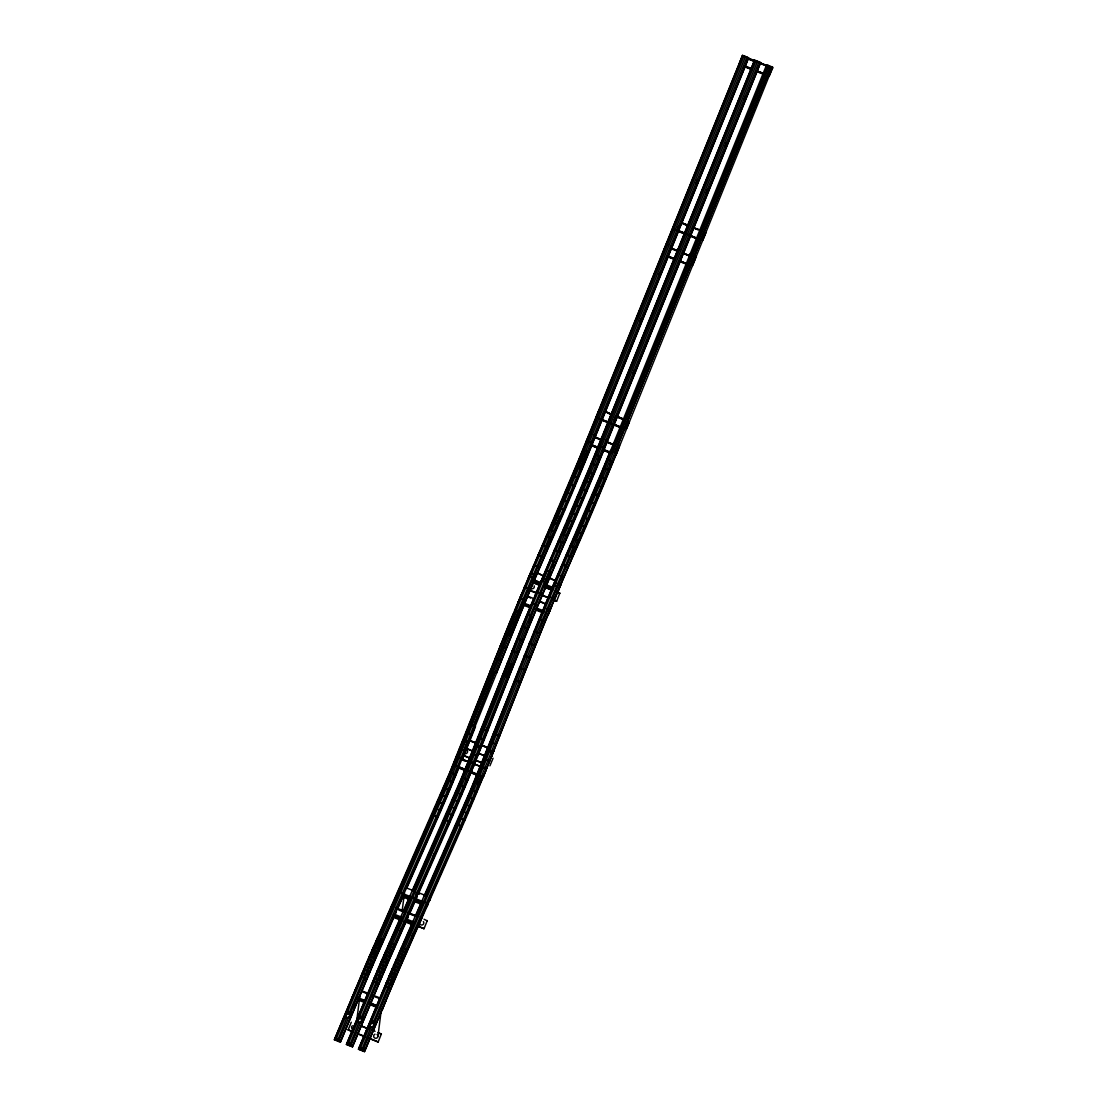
<?xml version="1.0" encoding="UTF-8"?>
<svg xmlns="http://www.w3.org/2000/svg" width="1107" height="1107" viewBox="0 0 1107 1107"><rect width="100%" height="100%" fill="white"/><g stroke="black" fill="none" stroke-linecap="round" stroke-linejoin="round"><path stroke-width="1.5" d="M352.829 1031.973L348.11 1029.801L352.87 1031.682M351.265 1022.231L348.082 1030.091M356.911 1019.367L359.858 996.051M377.93 1036.429L381.085 1011.438M368.659 1038.228L378.165 1041.991L368.7 1037.937M378.22 1032.568L381.348 1034.118L378.193 1032.859M396.14 908.21L397.634 908.805L397.745 907.892L396.251 907.297M402.145 911.033L404.304 894.013A2.159 2.117 7.2 0 1 403.502 895.425M421.739 918.326L421.85 917.426L420.356 916.831M417.699 926.213L424.036 928.718L417.726 925.909M427.219 920.844L424.092 919.294M489.903 765.809L493.058 758.226M534.626 575.626L534.75 574.685L531.734 573.509M546.678 580.386L546.803 579.459L543.786 578.269M553.472 599.939L556.641 601.198L552.573 599.136M556.696 591.775L559.824 593.324L556.655 592.065M585.866 442.8L589.049 434.926M601.101 439.7L595.096 437.016L591.913 444.889L598.527 447.809M596.175 417.353L599.357 409.479M595.096 437.016L601.724 439.936M597.918 447.56L601.143 439.396M602.18 419.719L608.227 422.113M601.502 438.718L601.599 437.929L603.107 438.524M603.924 449.94L607.148 441.776L613.153 444.46L606.47 441.818M611.41 414.239L605.404 411.555L612.033 414.475M609.971 452.334L766.625 64.87L772.631 67.25L772.437 68.62M614.233 424.479L620.266 426.873L613.596 424.23M613.555 443.478L613.652 442.689L615.146 443.284M617.415 416.619L623.462 419L616.779 416.357M619.56 445.844L618.163 444.474M626.258 429.239L629.413 421.656M665.487 246.155L662.858 253.033M665.93 245.048L666.04 244.26L667.535 244.855M608.255 421.809L677.581 250.611L671.534 248.231L677.539 250.915M675.796 220.694L672.53 229.149M674.357 258.789L668.351 256.104L671.534 248.231M680.362 261.155L686.395 263.549M684.652 233.328L751.224 68.897L743.987 65.88M683.545 253.282L689.592 255.675M690.671 235.694L696.704 238.088L690.021 235.445M690.035 254.568L690.131 253.78L691.64 254.375M693.854 227.834L699.928 229.924M692.387 265.915L695.542 258.332M696.054 256.949L694.643 255.565M702.696 240.454L705.851 232.871M739.227 64.012L742.52 55.35L748.526 57.73L748.429 58.519M745.426 57.329L745.537 56.443L582.227 459.668L512.984 622.784L452.805 773.572L372.436 957.237L348.733 1013.929M745.246 66.378L748.47 58.214L754.504 60.608L751.321 68.482L745.288 66.088M746.934 57.924L747.045 57.038L590.889 442.772M754.476 60.899L754.573 60.11L760.578 62.49L760.481 63.279M757.299 71.152L763.373 73.242M766.514 65.659L766.625 64.87M768.023 66.254L768.133 65.368L604.796 468.731L603.301 468.136L553.071 585.478L470.683 789.72L393.442 965.885L358.474 1049.27L364.48 1051.65L390.204 990.488A164.652 7.638 -68.4 0 1 406.518 952.823L461.01 829.323A151.022 7.002 -68.4 0 0 486.181 769.642L489.529 761.367A151.022 7.002 -68.4 0 0 499.603 736.1L520.733 682.438A203.328 9.423 -68.4 0 1 575.363 550.912A211.423 9.797 -68.4 0 0 616.378 453.718M769.531 66.849L769.642 65.963L606.332 469.188L537.089 632.305L476.909 783.092L396.541 966.771L372.838 1023.463M769.323 75.899L772.478 68.316M603.301 468.136L610.483 450.507L616.488 452.888L609.307 470.517L607.812 469.922L771.136 66.558L772.534 68.039M523.86 588.647L523.971 587.831L525.465 588.426M529.976 590.211L529.866 591.027L528.371 590.432M535.913 593.407L536.009 592.591M547.965 598.167L548.062 597.351M554.081 599.731L553.97 600.548L552.476 599.952M456.624 756.372L456.734 755.541L458.243 756.136M461.245 757.326L462.643 758.724L461.232 757.354M468.676 761.132L468.787 760.301L470.295 760.896M480.715 765.892L480.839 765.062L482.334 765.657M453.109 764.965L452.971 765.726L456.278 757.202L456.139 757.977M462.366 759.194L468.953 762.211M465.161 769.725L468.33 761.962M471.181 772.105L474.35 764.342M477.214 774.485L480.452 766.335L475.29 764.716M483.205 776.851L483.053 777.626L486.374 769.088M396.251 911.947L382.413 943.289A164.652 7.638 -68.4 0 0 366.113 980.968L340.375 1042.13L334.369 1039.75L367.925 959.617L449.76 772.575L509.967 621.719L579.196 458.616L742.52 55.35M335.864 1040.345L336.445 1038.324L339.448 1039.515L338.88 1041.535M337.386 1040.912L347.031 1017.333M352.635 996.328L352.247 997.67L355.651 989.132M340.375 1042.13L375.356 958.731L449.484 789.997L496.628 672.904A203.328 9.423 -68.4 0 1 524.663 603.509M358.64 998.708L358.834 998.044L364.867 1000.424M408.303 916.707L394.466 948.062A164.652 7.638 -68.4 0 0 378.151 985.728L352.427 1046.89L346.422 1044.51L379.978 964.377L461.799 777.335L522.006 626.479L591.249 463.376L754.573 60.11M361.671 991.512L361.864 990.848L367.898 993.228L346.422 1044.51M347.916 1045.105L348.497 1043.098L351.5 1044.275L350.933 1046.295M349.438 1045.686L359.083 1022.107M352.427 1046.89L385.997 966.757L467.818 779.715L528.025 628.859L597.254 465.756L760.578 62.49M360.785 1018.703L384.489 962.011L464.857 778.332L525.036 627.544L594.279 464.428L757.589 61.203M370.693 1003.468L370.887 1002.804L376.726 1005.862L370.056 1003.219M373.723 996.272L373.917 995.608L379.95 997.988L358.474 1049.27M359.969 1049.865L360.55 1047.859L363.553 1049.049L362.971 1051.055L364.3 1047.914M361.477 1050.446L371.136 1026.867M364.48 1051.65L398.036 971.517L483.081 776.685L477.062 774.305M382.718 1008.228L382.344 1009.556L385.748 1001.032M518.422 601.668L518.048 603.011L521.452 594.473L518.228 602.346M528.219 578.408L527.831 579.736L530.862 572.54M531.235 571.212L528.025 579.072M530.474 606.442L533.699 598.569L527.652 596.189L524.441 604.048L531.097 606.678M527.652 596.189L530.488 598.043M543.288 575.972L537.448 572.914L534.418 580.11L540.88 583.403M537.448 572.914L543.911 576.207M540.271 583.168L543.482 575.294M536.494 608.808L539.704 600.949L545.557 604.007L540.451 601.987M546.277 585.534L549.501 577.674L555.34 580.732L548.657 578.089M542.527 611.202L545.737 603.329M552.31 587.928L554.925 581.507M551.161 607.701L551.535 606.373L548.131 614.897L551.355 607.037M560.945 584.427L561.332 583.098L557.928 591.622L561.138 583.763M388.003 915.129L388.668 913.15M390.674 909.068L391.325 907.09M397.026 894.691L397.676 892.712M399.696 888.63L400.347 886.652M394.673 915.531L395.005 914.534L401.038 916.928L400.706 917.911M397.344 909.47L397.676 908.487L403.709 910.867L403.377 911.85L398.852 910.065M409.728 897.473L410.06 896.476L404.027 894.096L403.695 895.079L410.351 897.722M406.726 920.291L407.058 919.308L413.091 921.688L412.759 922.671M409.396 914.23L409.728 913.247L415.762 915.627M415.748 899.853L416.08 898.856L422.113 901.25L421.781 902.233M418.418 893.792L418.75 892.796L424.784 895.189L424.451 896.172M418.1 927.016L418.75 925.037M420.757 920.955L421.421 918.99M427.108 906.578L427.772 904.599M429.779 900.517L430.443 898.538M463.985 750.56L504.681 647.678M473.796 725.957L494.926 672.281M518.63 639.03L479.566 737.802M521.646 640.22L479.303 747.183M487.288 727.59L486.056 730.745L487.55 731.34A151.022 7.002 -68.4 0 1 481.974 745.426M487.55 731.34L508.68 677.664A203.328 9.423 -68.4 0 1 536.715 608.283M497.873 735.477L538.597 632.9L535.594 631.71L530.682 643.873M483.136 777.239L544.935 621.76L609.307 470.517M496.434 672.876L530.35 589.311L585.216 460.982L748.526 57.73M503.976 675.851L508.819 663.591M506.978 677.041L511.821 664.781M497.901 735.477L484.824 768.147M457.717 757.437L516.346 610.317L519.363 611.507L524.164 599.869L521.162 598.679L511.462 622.314L509.967 621.719M479.552 737.774L473.035 754.13M460.733 746.395L463.944 738.563M466.739 748.609L469.908 740.472L475.968 743.018A151.022 7.002 -68.4 0 0 481.545 728.959L502.675 675.298A203.328 9.423 -68.4 0 1 530.696 605.903M475.941 742.852L472.772 751.003M478.791 753.369L481.96 745.232L487.993 747.626L484.824 755.763M490.83 758.281L493.999 750.145L490.816 758.129M460.996 749.287L464.248 741.178M504.681 647.733L519.363 611.507M467.251 742.368L460.72 758.627M476.038 755.32L479.303 747.128M530.682 643.79L481.808 766.957M585.824 443.104L742.423 56.139L743.918 56.734L744.029 55.848L587.886 441.582M639.874 322.331L641.271 318.871M658.776 275.643L660.076 272.447M677.567 229.218L678.868 226.008M696.372 182.793L697.673 179.583M668.061 257.032L595.455 436.324L594.058 434.94M678.425 231.405L671.949 247.415L670.538 246.045M745.191 66.517L678.66 230.643L684.693 233.024M602.153 437.113L607.978 422.708M684.472 233.798L677.982 249.808L678.079 249.02L679.587 249.615M599.939 446.342L756.081 60.608L755.97 61.494L747.17 58.021M614.44 419.678L615.727 416.481M633.232 373.253L634.532 370.056M706.474 192.355L707.774 189.159M725.279 145.93L726.566 142.72M744.07 99.505L745.371 96.295M683.586 252.991L607.508 441.084L606.11 439.7M611.991 451.103L768.12 65.465M614.994 452.293L771.136 66.655M378.165 1041.991L381.389 1033.813M424.036 928.718L427.26 920.554M556.641 601.198L559.865 593.02M772.631 67.25L615.879 455.281L619.104 447.117M575.654 467.223L577.148 467.818L587.9 441.485M509.58 635.543L528.911 588.509M460.567 759.527L461.688 756.773M462.062 760.149L465.438 751.833A151.022 7.002 -68.4 0 0 467.112 747.654M581.659 469.603L580.165 469.008L590.903 442.675M468.109 762.529L471.471 754.227A151.022 7.002 -68.4 0 0 473.146 750.048M518.63 639.113L528.399 615.077L531.415 616.267L521.632 640.303M469.769 762.197L473.035 754.047M599.952 446.246L596.327 455.226L594.819 454.631M476.052 755.237L469.52 771.316M480.147 767.289L483.524 758.987A151.022 7.002 -68.4 0 0 485.198 754.808M454.465 765.366L457.745 757.299M457.482 766.556L460.747 758.489M469.783 762.073L463.307 777.93L461.799 777.335M481.836 766.833L475.36 782.691L473.851 782.096M484.852 768.023L478.362 783.881L479.871 784.476M572.139 475.706L573.647 476.301L584.288 450.355L588.786 452.251M578.145 478.086L576.65 477.491L587.305 451.545M529.312 621.996L530.502 619.09M597.946 460.36L599.15 457.385M609.985 465.12L611.202 462.159M454.507 765.214L451.255 773.17L449.76 772.575M457.509 766.404L454.257 774.36L455.766 774.942M469.562 771.164L466.31 779.12L467.818 779.715M470.683 789.72L472.191 790.315L478.611 774.734M476.702 792.086L475.194 791.505L481.614 775.924M590.1 479.428L591.29 476.55M525.894 587.333L521.12 598.845L519.612 598.264M537.947 592.093L533.173 603.619L531.664 603.024M540.963 593.283L536.175 604.796L537.684 605.391M584.759 492.241L585.935 489.419M549.999 596.853L545.225 608.38L543.717 607.785M553.002 598.043L548.228 609.57L549.722 610.151M596.811 497.001L597.988 494.179M585.99 509.621L587.485 510.202L594.334 493.93L597.337 495.12L593.864 503.464L595.358 504.059M334.369 1039.75L360.093 978.588A164.652 7.638 -68.4 0 1 376.408 940.922L430.9 817.423M525.839 587.526L530.544 576.318L533.546 577.508L528.842 588.716M345.107 1018.385L347.75 1012.116M348.774 1018.011L350.089 1014.87M353.396 1007.038L354.71 1003.897M368.188 992.758L372.146 983.348A164.652 7.638 -68.4 0 1 374.553 977.647M537.891 592.3L547.121 570.451L550.124 571.641L540.894 593.477M357.81 1021.581L359.789 1016.876M360.827 1022.771L362.805 1018.066M380.241 997.518L384.198 988.108A164.652 7.638 -68.4 0 1 392.681 968.238M549.944 597.06L554.649 585.838L557.651 587.028L552.947 598.25M369.863 1026.341L371.841 1021.636M372.879 1027.531L374.858 1022.826M582.683 517.343L584.192 517.938L590.917 502.052L593.919 503.242L590.488 511.392L591.996 511.988M387.699 979.266L389.194 979.861L390.743 976.166L393.746 977.356L390.729 984.538L392.238 985.133M547.038 583.098L545.53 582.503L554.524 561.429L551.521 560.239L542.527 581.313L541.019 580.718M390.743 976.166L392.196 972.776L395.199 973.966L392.21 981.051L393.705 981.646M396.61 974.838L395.116 974.243L396.638 970.631L393.622 969.441L390.66 976.443L389.152 975.848M552.213 522.559L553.708 523.141L560.17 508.155L563.172 509.331L556.724 524.331L558.219 524.926M549.376 574.049L550.608 571.198M552.448 566.936L553.666 564.086M561.429 578.809L562.66 575.972M375.356 958.731L373.848 958.136L376.712 951.467L373.709 950.276L370.845 956.946L369.337 956.365M549.155 529.533L550.649 530.128L556.946 515.627L559.962 516.803L553.666 531.318L555.16 531.913M376.74 955.535L375.231 954.94L378.068 948.381L375.065 947.191L372.229 953.75L370.734 953.155M576.885 543.468L578.131 540.617M379.466 949.308L377.957 948.713L381.943 939.635L378.94 938.445L374.955 947.523L373.446 946.928M374.775 943.925L376.283 944.52L433.377 815.098L436.379 816.274L379.286 945.696L380.794 946.291M397.634 908.805L404.525 893.197M406.601 888.506L436.919 819.803A151.022 7.002 -68.4 0 0 458.727 768.313M400.914 917.468L388.46 945.682A164.652 7.638 -68.4 0 0 378.331 968.805M409.881 897.14L403.681 911.199L403.792 910.286L405.287 910.881M412.634 890.9L442.952 822.183A151.022 7.002 -68.4 0 0 464.774 770.68M399.862 931.831L401.274 928.648M416.412 894.331L417.837 891.107M432.975 856.79L434.373 853.635M417.27 896.393L409.687 913.566L409.798 912.666L408.303 912.071M418.64 893.266L448.958 824.563A151.022 7.002 -68.4 0 0 471.9 770.347M572.527 553.32L573.855 550.317M412.953 922.228L400.513 950.443A164.652 7.638 -68.4 0 0 397.98 956.116M421.933 901.901L415.72 915.959L415.845 915.046L417.339 915.641M424.687 895.66L455.005 826.943A151.022 7.002 -68.4 0 0 469.617 792.861M411.915 936.591L413.312 933.409M401.689 951.093L403.045 947.966L406.048 949.156L404.692 952.283L406.518 952.823M766.556 65.368L760.523 62.974L684.001 252.175L682.59 250.805M757.479 62.089L758.987 62.684L759.098 61.798L599.33 456.416L600.838 457.011M759.845 63.016L767.76 66.143M747.128 58.311L755.057 61.438M759.803 63.32L766.141 65.825M747.1 58.602L755.016 61.729M756.648 70.89L763.332 73.532M743.946 66.185L751.861 69.312M756.621 71.194L762.944 73.685M743.904 66.475L751.833 69.603M756.579 71.485L762.917 73.989M687.876 225.164L681.843 222.77L687.848 225.454M693.217 227.572L698.379 229.619M682.092 223.489L686.838 225.371M693.176 227.876L697.922 229.744M673.928 229.011L676.931 230.201M678.619 230.934L685.275 233.563M685.98 233.771L688.983 234.961M698.019 238.531L701.035 239.721M677.318 230.74L685.233 233.868M689.993 235.736L696.331 238.24M677.276 231.031L685.205 234.158M689.952 236.04L696.289 238.545M682.908 253.033L690.823 256.16M671.783 248.95L676.529 250.832M682.867 253.323L690.782 256.464M668.31 256.395L674.966 259.024M679.726 260.906L687.641 264.033M667.009 256.187L674.938 259.329M679.684 261.197L687.599 264.324M666.981 256.492L674.896 259.619M679.643 261.501L687.558 264.628M607.245 412.897L611.991 414.779M616.737 416.647L623.075 419.152M616.71 416.952L621.456 418.833M597.434 417.92L600.437 419.11M600.921 419.221L608.836 422.348M609.487 422.68L612.489 423.87M621.539 427.44L624.542 428.63M600.88 419.525L608.808 422.653M613.555 424.521L619.892 427.025M600.852 419.816L608.767 422.943M613.513 424.825L619.851 427.33M589.547 433.155L591.055 433.75M595.345 437.735L601.682 440.24M608.02 442.745L612.766 444.613M586.378 440.987L592.397 443.367M598.43 445.747L604.45 448.127M587.762 442.413L586.267 441.818A211.423 9.797 -68.4 0 1 583.209 449.345M591.913 444.889L597.946 447.27M603.965 449.65L609.999 452.03M603.287 449.691L611.202 452.818M592.162 445.609L598.5 448.1M603.246 449.982L611.161 453.109M590.543 445.277L598.458 448.404M603.204 450.272L611.133 453.413M582.766 449.871L584.275 450.466M606.871 459.391L612.891 461.771M580.732 459.073L583.735 460.263M579.196 458.616L580.705 459.211M583.707 460.401L585.216 460.982M591.249 463.376L595.787 465.023L592.217 473.768L593.712 474.363M597.254 465.756L595.76 465.161L599.357 456.305L596.341 455.115L589.201 472.578L587.706 471.997M577.19 467.666L580.193 468.856M599.745 476.757L601.253 477.352L604.837 468.593L607.84 469.783L604.256 478.528L605.764 479.123M584.192 480.466L585.686 481.061L589.242 472.426L592.245 473.616L588.703 482.251L590.197 482.846M596.244 485.226L597.738 485.821L601.295 477.186L604.297 478.376L600.755 487.011L602.25 487.606M568.666 484.022L570.174 484.617L573.689 476.121L576.692 477.311L573.177 485.793L574.685 486.388M580.718 488.782L582.227 489.377L585.741 480.881L588.744 482.071L585.229 490.567L586.738 491.148M592.771 493.542L594.265 494.137L597.794 485.641L600.797 486.831L597.282 495.327L598.776 495.922M565.248 492.158L566.756 492.753L570.23 484.409L573.232 485.599L569.759 493.93L571.254 494.525M577.3 496.918L578.795 497.513L582.282 489.169L585.285 490.359L581.812 498.69L583.306 499.285M589.353 501.679L590.847 502.274M587.568 509.967L590.571 511.157L587.194 519.128L588.703 519.709M561.886 500.087L563.394 500.682L566.812 492.518L569.828 493.708L566.397 501.872L567.891 502.467M573.938 504.847L575.432 505.442L578.864 497.292L581.867 498.468L578.449 506.632L579.943 507.227M558.578 507.809L560.087 508.404L563.463 500.447L566.466 501.637L563.089 509.594L564.598 510.189M570.631 512.583L572.139 513.178L575.515 505.207L578.518 506.397L575.142 514.354L576.65 514.949M555.354 515.308L556.863 515.904M559.865 517.094L561.374 517.689M567.407 520.069L568.915 520.664L572.222 512.915L575.225 514.091L571.918 521.854L573.426 522.449M579.459 524.829L580.967 525.424L584.275 517.675L587.277 518.865L583.97 526.614L585.478 527.209M553.818 522.85L556.821 524.04M564.266 527.319L565.76 527.914L568.998 520.387L572.015 521.577L568.777 529.091L570.271 529.686M576.318 532.08L577.812 532.675L581.05 525.147L584.053 526.337L580.815 533.865L582.324 534.446M561.207 534.294L562.702 534.889L565.857 527.61L568.873 528.8L565.705 536.079L567.213 536.674M573.246 539.054L574.754 539.649L577.909 532.37L580.926 533.56L577.757 540.839L579.265 541.434M546.138 536.328L547.647 536.909L550.76 529.81L553.763 531L550.649 538.099L552.158 538.694M558.191 541.088L559.699 541.683L562.813 534.57L565.815 535.76L562.702 542.859L564.21 543.454M570.243 545.848L571.752 546.443L574.865 539.33L577.868 540.52L574.754 547.633L576.263 548.214M542.112 545.46L543.606 546.042L547.757 536.591L550.76 537.781L546.623 547.232L548.117 547.827M554.164 550.221L555.659 550.816L559.81 541.351L562.813 542.541L558.675 551.992L560.17 552.587M566.203 554.981L567.711 555.576L571.862 546.111L574.865 547.301L570.714 556.766L572.222 557.347M537.877 555.174L539.372 555.769L543.717 545.737L546.72 546.927L542.375 556.946L543.883 557.541M549.916 559.934L551.424 560.529L555.769 550.497L558.772 551.687L554.427 561.719L555.935 562.301M561.969 564.695L563.477 565.29L567.808 555.257L570.825 556.447L566.48 566.48L567.988 567.075M533.491 565.345L534.985 565.94L539.469 555.479L542.472 556.669L538.002 567.13L539.496 567.725M545.53 570.119L547.038 570.7M550.041 571.89L551.549 572.485M557.582 574.879L559.09 575.474L563.574 564.999L566.576 566.189L562.093 576.65L563.601 577.245M555.839 583.029L558.841 584.219M542.596 581.078L545.599 582.268M528.966 575.958L530.474 576.553L535.068 565.691L538.071 566.867L533.477 577.729L534.985 578.324M553.071 585.478L554.579 586.073L559.173 575.211L562.176 576.401L557.582 587.264L559.077 587.859M534.418 580.11L540.451 582.49M546.471 584.87L552.504 587.264M545.64 585.285L553.555 588.412M532.771 580.94L539.109 583.444M545.447 585.949L553.362 589.076M532.578 581.618L538.915 584.122M545.253 586.613L553.168 589.754M534.529 583.015L539.275 584.883M545.613 587.388L551.95 589.893M534.487 583.306L539.234 585.188M545.571 587.692L550.317 589.561M524.344 586.945L530.35 589.311M536.383 591.705L542.402 594.072M548.435 596.465L554.455 598.832M528.468 589.616L537.518 593.186M540.52 594.376L541.918 595.787L540.424 595.192M542.43 595.262L549.57 597.946M529.713 590.557L536.051 593.061M540.797 594.929L548.726 598.057M524.123 600.036L525.631 600.631M524.635 603.384L530.668 605.764M536.674 608.144L542.721 610.524A203.328 9.423 -68.4 0 0 520.096 666.483M535.843 608.559L543.758 611.687M522.988 604.214L530.903 607.342M535.65 609.224L543.579 612.351M522.795 604.879L530.71 608.02M535.47 609.888L543.385 613.015M514.81 609.86L516.319 610.455M519.321 611.645L520.83 612.24M526.863 614.634L528.371 615.229L533.214 603.44L536.217 604.63L531.374 616.405L532.882 617M538.915 619.394L540.424 619.989L545.267 608.2L548.269 609.39L543.426 621.165L544.935 621.76M511.489 622.189L514.492 623.379M514.478 623.504L515.973 624.099M522.006 626.479L528.025 628.859M534.058 631.239L535.567 631.834L540.451 619.837L543.454 621.027L538.569 633.024L540.078 633.619M505.069 633.758L511.088 636.138M517.121 638.518L523.141 640.898M529.174 643.278L535.193 645.658M500.17 645.948L506.176 648.328M512.223 650.708L518.228 653.088M524.275 655.469L530.281 657.849M495.272 658.236L501.277 660.602M507.324 662.996L513.33 665.376M519.363 667.756L525.382 670.136M490.415 670.496L496.628 672.904M502.467 675.256L508.68 677.664M514.52 680.016L520.733 682.438M474.004 725.984L475.498 726.579A151.022 7.002 -68.4 0 1 469.922 740.652L476.577 743.254M498.095 735.505L499.603 736.1M469.285 724.172L475.304 726.552M481.337 728.932L487.343 731.312M493.39 733.692L499.395 736.072M466.019 732.447L472.025 734.827M478.058 737.207L484.077 739.587M490.11 741.967L496.13 744.347M481.337 745.136L488.021 747.779A151.022 7.002 -68.4 0 0 493.584 733.72L514.713 680.058A203.328 9.423 -68.4 0 1 519.487 667.991M470.267 740.915L476.619 743.572M481.351 745.302L487.703 747.958M464.636 740.196L467.638 741.386M476.688 744.956L479.691 746.146M488.74 749.716L491.743 750.906M462.754 740.638L468.759 743.018M474.792 745.398L480.812 747.779M486.845 750.159L492.864 752.539M466.711 748.457L473.395 751.238M478.141 753.12L486.056 756.247M467.071 748.899L473.422 751.556M478.155 753.272L486.084 756.413M459.474 748.775L465.493 751.155M471.527 753.535L477.546 755.915M483.579 758.295L489.598 760.675M462.989 755.168L469.326 757.672M475.65 760.163L481.988 762.668M462.947 755.458L469.285 757.963M475.623 760.467L481.946 762.972M485.336 766.874L486.734 768.272L485.226 767.677M456.209 756.842L486.319 768.742M462.546 760.094L465.715 761.339M465.244 769.337L459.197 766.957L465.784 769.974M471.25 771.717L477.283 774.097M452.971 764.785L458.976 767.151M465.023 769.545L471.029 771.911M470.53 771.842L478.459 774.969M459.377 767.843L465.715 770.347M470.461 772.229L478.376 775.357M457.717 767.608L465.632 770.735M470.392 772.617L478.307 775.744M475.415 782.497L478.418 783.687M446.591 780.2L448.086 780.781L451.31 772.977L454.313 774.167L451.089 781.971L452.597 782.566M458.63 784.96L460.138 785.555L463.363 777.737L466.365 778.927L463.141 786.731L464.649 787.326M443.464 787.617L444.972 788.212L448.155 780.573L451.158 781.763L447.975 789.402L449.484 789.997M455.517 792.377L457.025 792.972L460.194 785.333L463.21 786.524L460.028 794.162L461.536 794.757M467.569 797.137L469.077 797.732L472.246 790.094L475.263 791.284L472.08 798.922L473.588 799.517M440.42 794.812L441.928 795.407L445.042 787.976L448.058 789.153L444.931 796.597L446.439 797.192M452.472 799.572L453.981 800.167L457.094 792.737L460.097 793.913L456.983 801.357L458.492 801.952M464.525 804.332L466.019 804.927L469.147 797.497L472.149 798.687L469.036 806.117L470.53 806.712M437.445 801.759L438.953 802.354L442.011 795.144L445.014 796.334L441.956 803.544L443.464 804.139M449.497 806.519L451.006 807.114L454.064 799.904L457.066 801.094L454.008 808.304L455.517 808.899M461.55 811.279L463.058 811.874L466.102 804.664L469.119 805.854L466.061 813.064L467.569 813.659M434.567 808.428L436.061 809.023L439.05 802.063L442.053 803.253L439.078 810.213L440.572 810.808M446.619 813.188L448.114 813.783L451.089 806.823L454.105 808.013L451.116 814.973L452.625 815.568M458.658 817.948L460.166 818.543L463.141 811.583L466.158 812.773L463.169 819.733L464.677 820.329M431.758 814.835L433.266 815.43L436.172 808.705L439.175 809.895L436.269 816.606L437.777 817.201M443.81 819.595L445.318 820.19L448.224 813.465L451.227 814.655L448.321 821.38L449.816 821.961M455.863 824.355L457.357 824.95L460.277 818.225L463.28 819.415L460.374 826.14L461.868 826.735M447.463 823.968L448.958 824.563M459.516 828.728L461.01 829.323M406.698 888.035L412.731 890.429M416.19 892.906L419.359 894.165M399.406 892.062L402.408 893.252M411.458 896.822L414.461 898.012M423.511 901.582L426.513 902.772M415.097 899.59L423.026 902.717M402.104 895.577L410.019 898.704M414.779 900.586L422.694 903.713M401.772 896.559L409.701 899.687M414.447 901.568L420.785 904.073M393.248 906.121L391.74 905.526L391.629 906.425L393.123 907.02M401.91 910.535L405.176 911.781M408.248 913.04L416.163 916.167M409.798 913.953L414.544 915.835M393.414 915.032L401.329 918.16M406.075 920.042L414.004 923.169M393.082 916.015L400.997 919.142M405.757 921.024L412.095 923.529M395.517 917.454L398.686 918.699M406.615 921.827L412.939 924.331M392.75 917.011L400.679 920.138M403.847 921.384L411.762 924.511M377.321 938.196L378.815 938.791M381.832 939.981L383.326 940.576M389.373 942.956L390.868 943.551L445.429 819.858L448.432 821.048L393.884 944.741L395.379 945.336M401.426 947.73L402.92 948.312L457.468 824.618L460.484 825.808L405.923 949.502L407.431 950.097M377.708 941.213L380.711 942.403M376.089 940.978L377.584 941.573M380.587 942.763L382.413 943.289M388.128 945.738L389.636 946.333L390.992 943.206L393.995 944.396L392.639 947.523L394.466 948.062M400.18 950.498L402.007 951.038M376.394 944.174L379.397 945.364M386.827 948.685L388.336 949.28L389.761 945.973L392.764 947.163L391.338 950.47L392.847 951.051M398.88 953.445L400.388 954.04L401.813 950.747L404.816 951.923L403.391 955.23L404.885 955.825M385.499 951.688L387.007 952.283L388.446 948.934L391.449 950.124L390.01 953.473L391.518 954.068M397.551 956.462L399.06 957.057L400.499 953.694L403.502 954.884L402.062 958.233L403.557 958.828M372.104 950.014L373.599 950.609M376.615 951.799L378.11 952.394M384.143 954.774L385.651 955.369L387.118 951.951L390.121 953.141L388.654 956.559L390.162 957.154M396.195 959.534L397.704 960.129L399.17 956.725L402.173 957.901L400.706 961.319L402.215 961.914M372.339 953.431L375.342 954.621M382.773 957.915L384.281 958.51L385.762 955.05L388.765 956.227L387.284 959.7L388.792 960.295M394.825 962.675L396.334 963.27L397.814 959.811L400.817 961.001L399.336 964.46L400.845 965.055M381.389 961.125L382.897 961.72L384.392 958.192L387.395 959.382L385.9 962.896L387.395 963.491M393.442 965.885L394.936 966.48L396.431 962.965L399.447 964.142L397.953 967.67L399.447 968.251M367.925 959.617L369.434 960.212L370.942 956.656L373.945 957.832L372.436 961.402L373.945 961.997M379.978 964.377L381.486 964.972L382.994 961.416L385.997 962.592L384.489 966.162L385.997 966.757M392.03 969.151L393.538 969.746L395.047 966.176L398.05 967.366L396.541 970.922L398.036 971.517M366.5 962.938L368.008 963.533L369.53 959.921L372.533 961.111L371.011 964.723L372.519 965.318M378.552 967.698L380.061 968.293L381.583 964.681L384.586 965.871L383.064 969.483L384.558 970.078M390.605 972.472L392.099 973.067M365.061 966.314L366.555 966.909L368.091 963.256L371.094 964.446L369.558 968.099L371.066 968.694M377.1 971.074L378.608 971.669L380.144 968.016L383.147 969.206L381.611 972.859L383.119 973.454M393.663 977.619L395.171 978.214M392.279 980.788L389.277 979.598L387.727 983.348L386.218 982.753M363.594 969.746L365.102 970.341L366.638 966.646L369.655 967.822L368.105 971.531L369.613 972.126M375.647 974.506L377.141 975.101L378.691 971.406L381.707 972.596L380.158 976.291L381.652 976.886M362.114 973.233L363.622 973.828L365.172 970.078L368.188 971.268L366.625 975.004L368.133 975.599M374.166 977.993L375.674 978.588L377.224 974.838L380.241 976.028L378.677 979.778L380.185 980.359M360.619 976.761L362.127 977.356L363.691 973.565L366.708 974.755L365.13 978.546L366.638 979.142M372.672 981.522L374.18 982.117L375.743 978.339L378.76 979.515L377.183 983.307L378.691 983.902M384.724 986.282L386.232 986.877L387.796 983.099L390.799 984.289L389.235 988.067L390.743 988.662M361.989 991.637L366.749 993.519M373.073 996.023L378.248 998.071M357.381 998.21L365.296 1001.337M357.187 998.874L365.102 1002.001M369.863 1003.883L376.2 1006.388M356.994 999.552L364.923 1002.679M369.669 1004.547L377.584 1007.674M345.522 1016.752L348.539 1017.928M357.575 1021.512L360.591 1022.702M369.627 1026.272L372.63 1027.462M360.799 1025.691L368.728 1028.818M371.883 1030.063L375.052 1031.323M360.771 1025.981L368.686 1029.109M357.616 1033.551L365.531 1036.692M357.575 1033.855L363.912 1036.36M334.881 1037.965L336.376 1038.56L362.197 977.121L365.199 978.297L339.379 1039.75L340.887 1040.345M346.92 1042.739L348.428 1043.334L374.249 981.881L377.252 983.071L351.431 1044.51L352.939 1045.105M358.972 1047.499L360.481 1048.094L386.301 986.641L389.304 987.831L363.483 1049.27L364.992 1049.865M377.072 1034.478A2.159 2.117 7.2 0 1 377.266 1037.716A2.159 2.117 7.2 0 1 373.986 1037.328A2.159 2.117 7.2 0 1 374.941 1034.215M353.465 1029.552A2.159 2.117 7.2 0 1 352.386 1025.774M359.844 995.497A2.159 2.117 7.2 0 1 359.055 997.462M423.344 921.591A2.159 2.117 7.2 0 1 422.5 924.857A2.159 2.117 7.2 0 1 419.511 923.196M489.626 759.983A2.159 2.117 7.2 0 1 488.824 761.948M466.711 749.868A2.159 2.117 7.2 0 1 467.154 752.829A2.159 2.117 7.2 0 1 464.137 753.258M556.24 594.542A2.159 2.117 7.2 0 1 554.012 597.476M534.169 585.824A2.159 2.117 7.2 0 1 530.903 588.357M534.584 576.152A2.159 2.117 7.2 0 1 535.276 577.01M394.037 965.11A164.652 7.638 -68.4 0 1 396.693 959.049M477.933 772.728A151.022 7.002 -68.4 0 1 470.254 791.311M545.322 604.464A203.328 9.423 -68.4 0 1 552.49 587.416M555.672 579.957A203.328 9.423 -68.4 0 1 569.344 548.532A211.423 9.797 -68.4 0 0 574.865 536.009M610.358 451.338A211.423 9.797 -68.4 0 1 575.502 534.556M375.038 976.526A164.652 7.638 -68.4 0 1 377.874 969.884M534.598 596.548A203.328 9.423 -68.4 0 1 540.437 582.656M542.983 576.678A203.328 9.423 -68.4 0 1 557.291 543.772M598.306 446.578A211.423 9.797 -68.4 0 1 573.329 506.868M572.651 508.473A211.423 9.797 -68.4 0 1 569.953 514.755M569.289 516.305A211.423 9.797 -68.4 0 1 566.659 522.407M566.009 523.902A211.423 9.797 -68.4 0 1 557.9 542.43M479.165 752.428A151.022 7.002 -68.4 0 1 477.477 756.593L474.114 764.909A151.022 7.002 -68.4 0 1 473.007 767.621M539.953 600.492A203.328 9.423 -68.4 0 1 546.457 585.036M549.003 579.044A203.328 9.423 -68.4 0 1 563.311 546.138A211.423 9.797 -68.4 0 0 604.325 448.958M527.236 597.323A203.328 9.423 -68.4 0 1 534.404 580.276M536.95 574.284A203.328 9.423 -68.4 0 1 551.258 541.378A211.423 9.797 -68.4 0 0 592.273 444.198M431.467 816.122A151.022 7.002 -68.4 0 0 456.056 757.755L459.419 749.467A151.022 7.002 -68.4 0 0 469.493 724.199L490.622 670.538A203.328 9.423 -68.4 0 1 499.589 647.927M500.198 646.433A203.328 9.423 -68.4 0 1 513.939 612.545M514.534 611.106A203.328 9.423 -68.4 0 1 545.239 539.012A211.423 9.797 -68.4 0 0 582.6 450.84M473.298 762.086L474.695 763.484L473.284 762.114M347.792 1011.355L347.224 1013.348L350.241 1014.524L350.808 1012.531L347.792 1011.355M359.844 1016.115L359.277 1018.108L362.28 1019.298L362.861 1017.305L359.844 1016.115M371.897 1020.875L371.329 1022.868L374.332 1024.058L374.899 1022.065L371.897 1020.875M448.736 788.156L447.463 791.214A151.022 7.002 -68.4 0 0 448.722 788.198M460.789 792.916L459.516 795.975A151.022 7.002 -68.4 0 0 460.775 792.958"/></g></svg>
